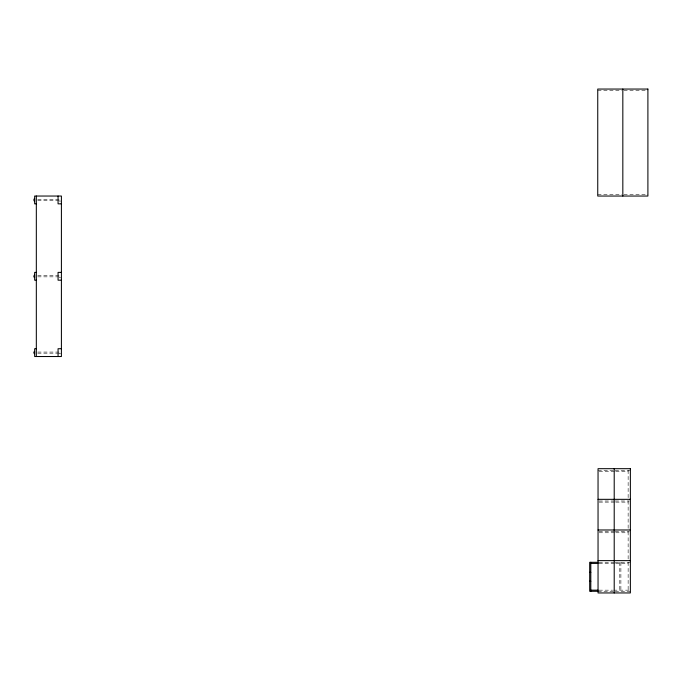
<?xml version="1.0" encoding="UTF-8"?>
<svg xmlns="http://www.w3.org/2000/svg" width="682" height="682" viewBox="0 0 682 682"><rect width="100%" height="100%" fill="white"/><g stroke="black" fill="none" stroke-linecap="round" stroke-linejoin="round"><path stroke-width="0.51" stroke-dasharray="3.41 2.56" d="M597.747 90.723L621.779 90.723M623.868 90.723L647.9 90.723M597.747 194.37L621.779 194.37M623.868 194.37L647.9 194.37M37.74 199.383L60.374 199.383M37.74 200.499L60.374 200.499M59.172 201.054L60.664 201.054M37.74 275.724L60.374 275.724M37.74 276.841L60.374 276.841M59.172 277.395L60.664 277.395M37.74 352.065L60.374 352.065M37.74 353.182L60.374 353.182M59.172 353.745L60.664 353.745M598.046 470.358L614.695 470.358M615.215 470.358L630.364 470.358M599.163 471.467L614.687 471.467M615.718 471.467L628.139 471.467M599.06 501.006L614.695 501.006M615.215 501.006L629.358 501.006M599.163 502.123L614.687 502.123M615.718 502.123L628.139 502.123M599.06 531.653L614.695 531.653M615.215 531.653L629.358 531.653M599.163 532.77L614.687 532.77M615.718 532.77L628.139 532.77M599.052 562.3L614.695 562.3M615.215 562.3L630.364 562.3M599.086 563.417L614.687 563.417M615.641 563.417L628.139 563.417M599.086 590.16L612.615 590.16M613.57 590.16L629.256 590.16M598.046 591.277L614.729 591.277M615.215 591.277L630.364 591.277M628.139 470.358L628.139 498.218M628.139 501.006L628.139 528.865M628.139 531.653L628.139 559.513M628.139 562.3L628.139 590.16M620.893 562.3L620.893 591.277M619.785 562.3L619.785 590.16"/><path stroke-width="1.02" d="M34.654 198.974L34.1 198.974L34.1 200.909L34.654 200.909M34.1 199.945L34.654 199.945M36.325 203.841L34.654 203.841L34.654 196.041L61.406 196.041L61.406 356.524L34.654 356.524L34.654 348.724L36.325 348.724M61.406 203.841L58.064 203.841L58.064 196.041M36.325 272.382L34.654 272.382L34.654 280.183L36.325 280.183M61.406 272.382L58.064 272.382L58.064 280.183L61.406 280.183M34.654 275.315L34.1 275.315L34.1 277.25L34.654 277.25M34.1 276.287L34.654 276.287M61.406 348.724L58.064 348.724L58.064 356.524M34.654 351.665L34.1 351.665L34.1 353.591L34.654 353.591M34.1 352.628L34.654 352.628M598.046 499.335L630.364 499.335M598.046 529.982L630.364 529.982M598.046 560.63L630.364 560.63M598.046 562.3L589.691 562.3L589.691 591.277L598.071 591.277M590.808 563.417L598.046 563.417M589.691 572.334L590.808 572.334M589.691 581.243L590.808 581.243M590.808 590.16L598.046 590.16M622.828 89.052L622.828 196.041M614.209 468.687L614.209 592.948M590.808 562.3L590.808 591.277M36.325 196.041L36.325 356.524M647.9 89.052L597.747 89.052L597.747 196.041L647.9 196.041L647.9 89.052M630.364 468.687L598.046 468.687L598.046 592.948L630.364 592.948L630.364 468.687"/></g></svg>
